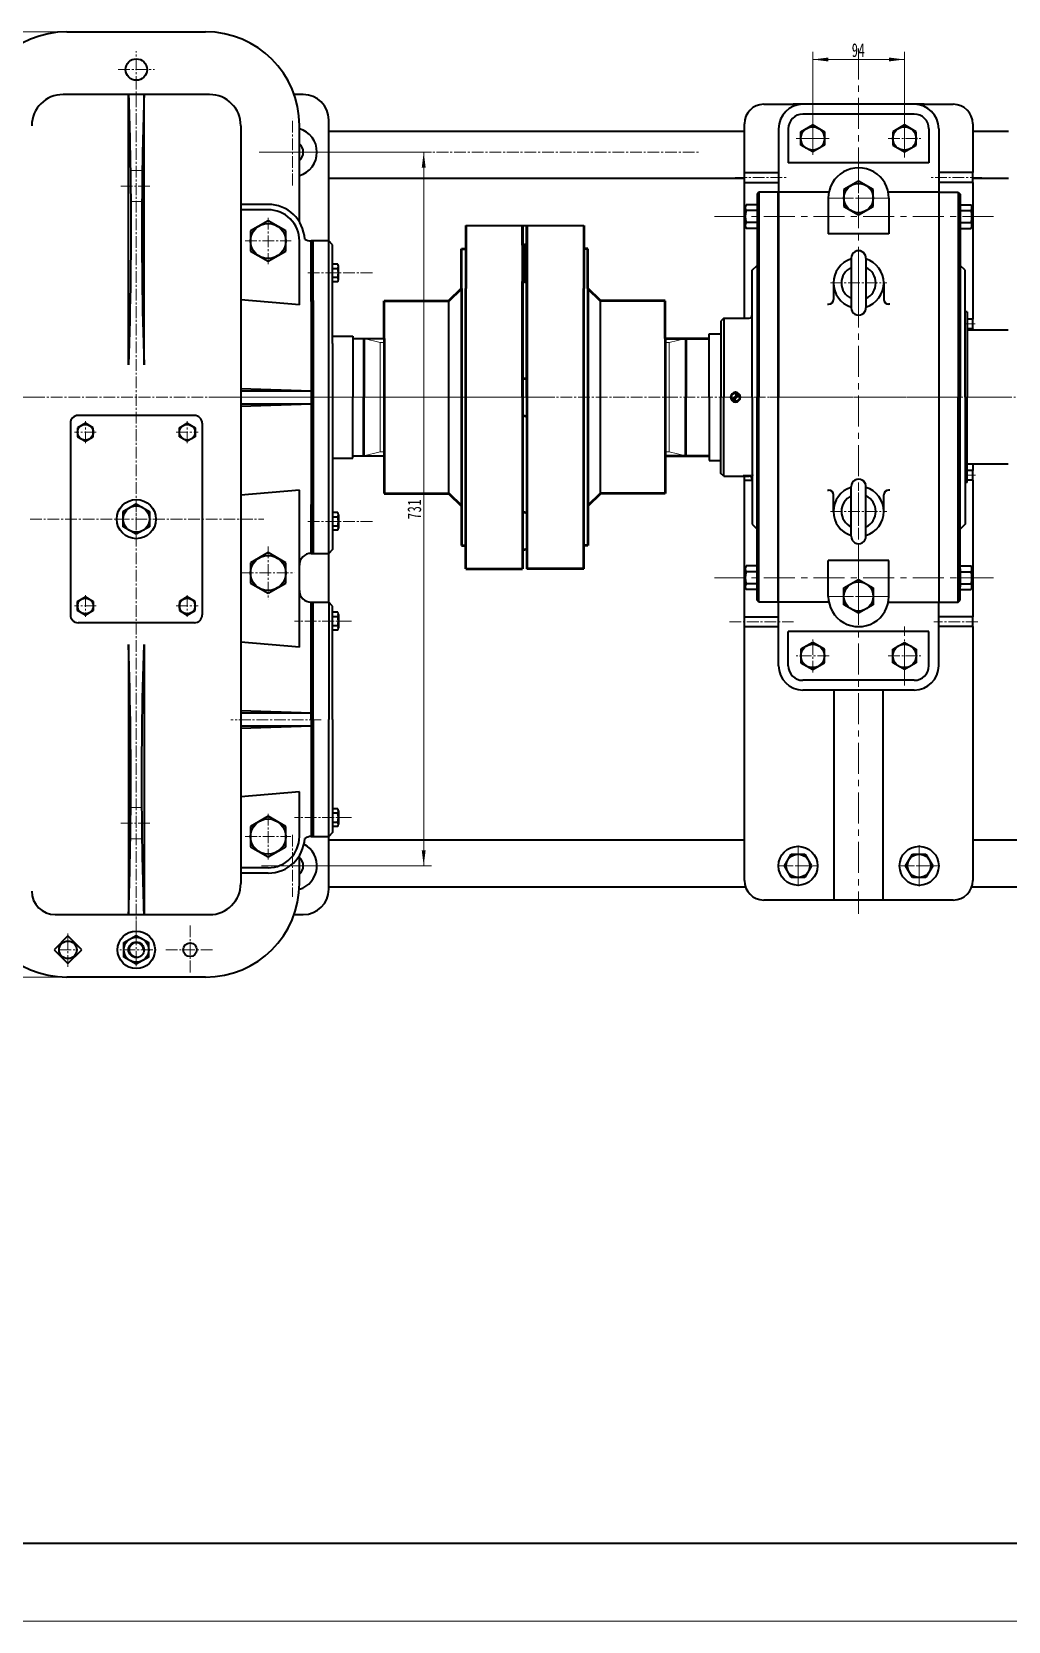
# Model space of a CAD drawing. Header units: millimetres. Extents: x -2378 to 2378, y -1682 to 1682.
# Drawn here: x -1392 to -393, y -1682 to -54 of the extents above; entities that cross this region are included whole.
import ezdxf

# ---------------------------------------------------------------- set-up
doc = ezdxf.new("R2010")
doc.units = ezdxf.units.MM
for name, pattern in [('CENTER', [50.8, 31.75, -6.35, 6.35, -6.35]), ('DASHED', [19.05, 12.7, -6.35]), ('点画线', [18, 12, -2, 2, -2])]:
    doc.linetypes.add(name, pattern=pattern)
doc.layers.get('0').update_dxf_attribs({"lineweight": 35})
for name, color, linetype, lineweight in [('中心线', 1, 'CENTER', 15), ('中心线层', 1, '点画线', 18), ('尺寸线层', 3, 'Continuous', 18), ('粗实线', 7, 'Continuous', 50), ('粗实线层', 7, 'Continuous', 35), ('细实线', 7, 'Continuous', 18), ('细实线层', 7, 'Continuous', 18), ('虚线', 6, 'DASHED', 18)]:
    doc.layers.add(name, color=color, linetype=linetype, lineweight=lineweight)
doc.styles.add('标准', font='', dxfattribs={"width": 0.667})
doc.styles.get('标准').set_extended_font_data('宋体')
doc.dimstyles.new('标准', dxfattribs={"dimscale": 4, "dimtxt": 3.5, "dimasz": 4, "dimexe": 2, "dimexo": 0, "dimtad": 1, "dimdsep": 46, "dimtxsty": '标准', "dimblk": '_CAXARROW', "dimcen": 0, "dimdle": 6, "dimazin": 2, "dimtfac": 0.707107, "dimtdec": 3, "dimtmove": 2, "dimatfit": 3, "dimfxl": 1, "dimfrac": 2, "dimtolj": 1, "dimarcsym": 1})

# ---------------------------------------------------------------- blocks, each defined once
blk = doc.blocks.new('*X2')
at = {"layer": '粗实线层'}
blk.add_line((-574.5, -400.5), (574.5, -400.5), dxfattribs=at)
at = {"layer": '细实线层'}
blk.add_line((-594.5, -420.5), (594.5, -420.5), dxfattribs=at)
blk = doc.blocks.new('*X8')
at = {"layer": '中心线层', "linetype": '点画线', "lineweight": 18}
for p, q in [((-6.2, 0), (6.2, 0)), ((0, -6.2), (0, 6.2))]:
    blk.add_line(p, q, dxfattribs=at)
at = {"layer": '粗实线层'}
for p, q in [((2.9, -4.1), (-4.1, 2.9)), ((4.1, -2.9), (-2.9, 4.1))]:
    blk.add_line(p, q, dxfattribs=at)
blk.add_circle((0, 0), 5, dxfattribs=at)
for start, end in [(145.8498, 304.1502), (325.8498, 124.1502)]:
    blk.add_arc((0, 0), 4.25, start, end, dxfattribs=at)
blk = doc.blocks.new('*X37')
at = {"layer": '尺寸线层', "linetype": 'Continuous'}
for points in [[(-991.1, -177.3), (-993.1, -193.3), (-989.1, -193.3)], [(-991.1, -908.3), (-993.1, -892.3), (-989.1, -892.3)]]:
    blk.add_hatch(color=0, dxfattribs=at).paths.add_polyline_path(points, flags=0)
at = {"layer": '尺寸线层', "color": 0, "linetype": 'Continuous'}
for p, q in [((-1159.4, -177.3), (-983.1, -177.3)), ((-991.1, -908.3), (-991.1, -177.3)), ((-1157.3, -908.3), (-983.1, -908.3))]:
    blk.add_line(p, q, dxfattribs=at)
at = {"layer": '尺寸线层', "color": 0, "insert": (-1000.6, -542.8), "char_height": 14, "width": 38.354, "attachment_point": 5, "rotation": 90, "line_spacing_factor": 1.15057, "style": '标准'}
blk.add_mtext('\\T1.1;731', dxfattribs=at)
blk = doc.blocks.new('_CAXARROW')
blk.add_hatch(color=0).paths.add_polyline_path([(0, 0), (-1, 0.125), (-1, -0.125)], flags=0)
blk = doc.blocks.new('*X38')
at = {"layer": '尺寸线层', "linetype": 'Continuous'}
for points in [[(-592.8, -82.4), (-576.8, -80.4), (-576.8, -84.4)], [(-498.8, -82.4), (-514.8, -80.4), (-514.8, -84.4)]]:
    blk.add_hatch(color=0, dxfattribs=at).paths.add_polyline_path(points, flags=0)
at = {"layer": '尺寸线层', "color": 0, "linetype": 'Continuous'}
for p, q in [((-592.8, -163.3), (-592.8, -74.4)), ((-498.8, -163.3), (-498.8, -74.4)), ((-592.8, -82.4), (-498.8, -82.4))]:
    blk.add_line(p, q, dxfattribs=at)
at = {"layer": '尺寸线层', "color": 0, "insert": (-545.8, -72.9), "char_height": 14, "width": 28, "attachment_point": 5, "line_spacing_factor": 1.15057, "style": '标准'}
blk.add_mtext('\\T1.1;94', dxfattribs=at)
blk = doc.blocks.new('*X41')
at = {"layer": '尺寸线层', "linetype": 'Continuous'}
for points in [[(-1867.5, -54), (-1869.5, -70), (-1865.5, -70)], [(-1867.5, -1022.3), (-1869.5, -1006.3), (-1865.5, -1006.3)]]:
    blk.add_hatch(color=0, dxfattribs=at).paths.add_polyline_path(points, flags=0)
at = {"layer": '尺寸线层', "color": 0, "linetype": 'Continuous'}
for p, q in [((-1356.4, -54), (-1875.5, -54)), ((-1867.5, -1022.3), (-1867.5, -54)), ((-1356.4, -1022.3), (-1875.5, -1022.3))]:
    blk.add_line(p, q, dxfattribs=at)
at = {"layer": '尺寸线层', "color": 0, "insert": (-1877, -538.2), "char_height": 14, "width": 84.094, "attachment_point": 5, "rotation": 90, "line_spacing_factor": 1.15057, "style": '标准'}
blk.add_mtext('\\T1.1;968.27', dxfattribs=at)

msp = doc.modelspace()

# ---------------------------------------------------------------- linework, layer by layer
for p, q in [((-1114.395, -118.302), (-1123.885, -118.302)), ((-1088.395, -268.302), (-1088.395, -144.302)), ((-1118.395, -248.75), (-1118.395, -150.302)), ((-1106.395, -318.302), (-1106.395, -268.302)), ((-1106.395, -322.302), (-1106.395, -268.302)), ((-1106.395, -328.302), (-1106.395, -268.302)), ((-1104.395, -328.302), (-1104.395, -268.302)), ((-1084.395, -272.302), (-1088.395, -268.302)), ((-1084.395, -373.302), (-1084.395, -272.302)), ((-1106.395, -328.302), (-1106.395, -588.302)), ((-1106.395, -330.302), (-1106.395, -328.302)), ((-1104.395, -330.302), (-1104.395, -328.302)), ((-1104.395, -329.302), (-1104.395, -588.302)), ((-1084.395, -373.302), (-1084.395, -584.302)), ((-1063.77, -368.302), (-1031.56, -368.302)), ((-1063.77, -488.302), (-1031.56, -488.302)), ((-1106.395, -588.302), (-1106.395, -538.302)), ((-1084.395, -584.302), (-1088.395, -588.302)), ((-1118.395, -626.302), (-1118.395, -600.302)), ((-1106.395, -588.302), (-1102.395, -588.302)), ((-1102.395, -588.302), (-1088.395, -588.302)), ((-1088.395, -638.302), (-1088.395, -588.302)), ((-1106.395, -638.302), (-1088.395, -638.302)), ((-1106.395, -758.302), (-1106.395, -638.302)), ((-1104.395, -758.302), (-1104.395, -638.302)), ((-1084.395, -642.302), (-1088.395, -638.302)), ((-1084.395, -758.302), (-1084.395, -642.302)), ((-1106.395, -758.302), (-1106.395, -878.302)), ((-1104.395, -758.302), (-1104.395, -878.302)), ((-1084.395, -758.302), (-1084.395, -874.302)), ((-1106.395, -878.302), (-1088.395, -878.302)), ((-1084.395, -874.302), (-1088.395, -878.302)), ((-1088.395, -932.302), (-1088.395, -878.302)), ((-1118.395, -926.302), (-1118.395, -897.853)), ((-1123.885, -958.302), (-1114.395, -958.302)), ((-1355.396, -980.102), (-1369.596, -994.302)), ((-1341.196, -994.302), (-1355.396, -980.102)), ((-1369.596, -994.302), (-1355.396, -1008.502)), ((-1355.396, -1008.502), (-1341.196, -994.302)), ((-1214.395, -1022.302), (-1356.395, -1022.302))]:
    msp.add_line(p, q)
for centre, radius in [((-1285.395, -92.702), 11), ((-1285.395, -994.302), 19.2), ((-1355.396, -994.302), 9), ((-1285.395, -994.302), 8)]:
    msp.add_circle(centre, radius)
for centre, radius, start, end in [((-1356.395, -150.029), 96, 90, 180), ((-1214.395, -150.029), 96, 0, 90), ((-1114.395, -144.302), 26, 360, 90), ((-1150.378, -268.296), 37.483, 2.967372, 90.025767), ((-1106.395, -256.302), 12, 236.915489, 270), ((-1106.395, -600.302), 12, 90, 180), ((-1106.395, -626.302), 12, 180, 270), ((-1106.395, -890.302), 12, 90, 123.084511), ((-1150.395, -878.302), 37.5, 270, 357.026001), ((-1356.395, -926.302), 96, 180, 270), ((-1214.395, -926.302), 96, 270, 360), ((-1368.395, -934.302), 24, 180, 270), ((-1114.395, -932.302), 26, 270, 0)]:
    msp.add_arc(centre, radius, start, end)
at = {"layer": '中心线'}
for p, q in [((-545.792, -71.044), (-545.792, -957.412)), ((-498.792, -138.397), (-498.792, -188.397)), ((-514.792, -224.302), (-576.792, -224.302)), ((-407.751, -243.295), (-694.518, -243.295)), ((-401.281, -428.302), (-690.303, -428.302)), ((-407.751, -613.308), (-694.518, -613.308)), ((-514.792, -632.302), (-576.792, -632.302)), ((-498.792, -723.495), (-498.792, -663.302))]:
    msp.add_line(p, q, dxfattribs=at)
at = {"layer": '中心线层'}
for p, q in [((-1285.395, -111.392), (-1285.395, -74.013)), ((-1304.084, -92.702), (-1266.706, -92.702)), ((-1285.395, -101.213), (-1285.395, -979.39)), ((-1125.395, -211.334), (-1125.395, -143.266)), ((-592.792, -146.443), (-592.792, -180.156)), ((-498.792, -146.443), (-498.792, -180.156)), ((-592.792, -178.619), (-592.792, -147.98)), ((-1159.429, -177.3), (-1082.617, -177.3)), ((-1049.853, -177.3), (-709.693, -177.3)), ((-575.935, -163.3), (-609.648, -163.3)), ((-608.111, -163.3), (-577.473, -163.3)), ((-515.648, -163.3), (-481.935, -163.3)), ((-672.053, -203.3), (-618.531, -203.3)), ((-545.792, -203.231), (-545.792, -245.372)), ((-419.531, -203.3), (-473.053, -203.3)), ((-1301.395, -212.004), (-1269.395, -212.004)), ((-566.862, -224.302), (-524.721, -224.302)), ((-1150.395, -244.625), (-1150.395, -291.978)), ((-1174.072, -268.302), (-1126.718, -268.302)), ((-545.792, -282.539), (-545.792, -340.064)), ((-1043.658, -301.025), (-1111.614, -301.025)), ((-574.554, -311.302), (-517.029, -311.302)), ((-426.544, -353.3), (-437.039, -353.3)), ((97.029, -428.302), (-1785.028, -428.302)), ((-985.413, -428.302), (-1209.547, -428.302)), ((-867.261, -428.302), (-1142.395, -428.302)), ((-462.357, -428.302), (-632.357, -428.302)), ((-1337.562, -475.403), (-1337.562, -452.928)), ((-1233.228, -475.403), (-1233.228, -452.928)), ((-1326.324, -464.166), (-1348.799, -464.166)), ((-1244.466, -464.166), (-1221.991, -464.166)), ((-664.01, -508.3), (-653.574, -508.3)), ((-545.792, -574.064), (-545.792, -516.539)), ((-426.066, -508.3), (-437.517, -508.3)), ((-1285.395, -534.202), (-1285.395, -572.129)), ((-1394.21, -553.166), (-1154.747, -553.166)), ((-1304.358, -553.166), (-1266.431, -553.166)), ((-574.554, -545.302), (-517.029, -545.302)), ((-1043.658, -555.578), (-1111.614, -555.578)), ((-1150.395, -581.296), (-1150.395, -635.307)), ((-1177.401, -608.302), (-1123.389, -608.302)), ((-545.792, -653.372), (-545.792, -611.231)), ((-445.292, -613.308), (-426.192, -613.308)), ((-1337.562, -630.928), (-1337.562, -653.403)), ((-1233.228, -630.928), (-1233.228, -653.403)), ((-566.862, -632.302), (-524.721, -632.302)), ((-1326.324, -642.166), (-1348.799, -642.166)), ((-1244.466, -642.166), (-1221.991, -642.166)), ((-1064.945, -657.699), (-1123.345, -657.699)), ((-678.095, -658.3), (-612.488, -658.3)), ((-423.862, -658.3), (-468.721, -658.3)), ((-592.792, -710.16), (-592.792, -676.447)), ((-498.792, -710.16), (-498.792, -676.447)), ((-575.935, -693.304), (-609.648, -693.304)), ((-515.648, -693.304), (-481.935, -693.304)), ((-1096.242, -758.702), (-1188.548, -758.702)), ((-1150.395, -854.918), (-1150.395, -901.685)), ((-1064.945, -858.904), (-1123.345, -858.904)), ((-1301.395, -864.599), (-1269.395, -864.599)), ((-1173.778, -878.302), (-1127.012, -878.302)), ((-1125.395, -876.445), (-1125.395, -940.158)), ((-607.792, -929.162), (-607.792, -887.437)), ((-607.792, -891.445), (-607.792, -925.158)), ((-483.792, -929.333), (-483.792, -887.266)), ((-483.792, -891.445), (-483.792, -925.158)), ((-1157.252, -908.302), (-1093.538, -908.302)), ((-628.655, -908.3), (-586.929, -908.3)), ((-624.648, -908.302), (-590.935, -908.302)), ((-504.826, -908.3), (-462.758, -908.3)), ((-500.648, -908.302), (-466.935, -908.302)), ((-1285.395, -976.14), (-1285.395, -958.302)), ((-1230.395, -969.403), (-1230.395, -1019.2)), ((-1355.396, -1011.757), (-1355.396, -976.846)), ((-1364.124, -994.302), (-1346.668, -994.302)), ((-1255.293, -994.302), (-1205.497, -994.302))]:
    msp.add_line(p, q, dxfattribs=at)
at = {"layer": '中心线层', "linetype": '点画线', "lineweight": 18}
for p, q in [((-1451.395, -428.302), (-1390.395, -428.302)), ((-1119.395, -428.302), (-1180.395, -428.302)), ((-1167.395, -428.302), (-1117.395, -428.302)), ((-486.362, -428.302), (-452.362, -428.302)), ((-1285.395, -977.521), (-1285.395, -1011.082)), ((-1268.615, -994.302), (-1302.175, -994.302))]:
    msp.add_line(p, q, dxfattribs=at)
at = {"layer": '粗实线'}
for p, q in [((-948.131, -252.587), (-948.131, -316.873)), ((-889.845, -272.425), (-889.845, -252.587)), ((-889.845, -252.587), (-889.845, -604.016)), ((-885.56, -271.102), (-885.56, -252.587)), ((-885.56, -252.587), (-885.56, -604.016)), ((-827.274, -252.587), (-827.274, -316.873)), ((-952.417, -276.378), (-948.131, -276.378)), ((-952.417, -316.873), (-952.417, -276.378)), ((-822.988, -276.378), (-827.274, -276.378)), ((-822.988, -316.873), (-822.988, -276.378)), ((-965.274, -329.73), (-952.417, -316.873)), ((-952.417, -316.873), (-952.417, -580.225)), ((-948.131, -604.016), (-948.131, -316.873)), ((-889.845, -316.873), (-889.845, -309.892)), ((-889.845, -428.302), (-889.845, -316.873)), ((-885.56, -316.873), (-885.56, -311.215)), ((-885.56, -428.302), (-885.56, -316.873)), ((-827.274, -604.016), (-827.274, -316.873)), ((-822.988, -316.873), (-822.988, -580.225)), ((-810.131, -329.73), (-822.988, -316.873)), ((-1031.56, -329.73), (-965.274, -329.73)), ((-1031.56, -368.302), (-1031.56, -329.73)), ((-743.845, -329.73), (-810.131, -329.73)), ((-743.845, -368.302), (-743.845, -329.73)), ((-1052.56, -368.302), (-1052.56, -428.302)), ((-1031.56, -368.302), (-1031.56, -526.873)), ((-743.845, -368.302), (-743.845, -526.873)), ((-743.845, -368.302), (-698.93, -368.302)), ((-722.845, -368.302), (-722.845, -428.302)), ((-1052.56, -488.302), (-1052.56, -428.302)), ((-889.845, -428.302), (-889.845, -539.73)), ((-885.56, -428.302), (-885.56, -539.73)), ((-722.845, -488.302), (-722.845, -428.302)), ((-743.845, -488.302), (-698.93, -488.302)), ((-1031.56, -526.873), (-965.274, -526.873)), ((-965.274, -526.873), (-952.417, -539.73)), ((-810.131, -526.873), (-822.988, -539.73)), ((-743.845, -526.873), (-810.131, -526.873)), ((-889.845, -539.73), (-889.845, -545.388)), ((-885.56, -539.73), (-885.56, -546.711)), ((-952.417, -580.225), (-948.131, -580.225)), ((-822.988, -580.225), (-827.274, -580.225)), ((-948.131, -604.016), (-889.845, -604.016)), ((-827.274, -604.016), (-885.56, -604.016))]:
    msp.add_line(p, q, dxfattribs=at)
for centre, start, end in [((-895.255, -247.286), 282.145279, 292.151559), ((-895.255, -335.031), 67.848441, 77.854721), ((-895.255, -384.429), 282.145279, 292.151559), ((-895.255, -472.174), 67.848441, 77.854721), ((-880.149, -521.572), 247.848441, 257.854721), ((-880.149, -609.317), 102.145279, 112.151559)]:
    msp.add_arc(centre, 25.714, start, end, dxfattribs=at)
at = {"layer": '粗实线层'}
for p, q in [((-1356.395, -54.029), (-1214.395, -54.029)), ((-1210.395, -118.302), (-1360.395, -118.302)), ((-1293.395, -395.072), (-1293.395, -118.302)), ((-1277.395, -395.072), (-1277.395, -118.302)), ((-488.792, -128.302), (-602.792, -128.302)), ((-488.792, -138.302), (-602.792, -138.302)), ((-1178.395, -150.302), (-1178.395, -926.302)), ((-1088.395, -155.8), (-662.792, -155.8)), ((-627.792, -153.302), (-627.792, -428.302)), ((-617.792, -153.302), (-617.792, -188.302)), ((-604.792, -156.371), (-592.792, -149.443)), ((-604.792, -170.228), (-604.792, -156.371)), ((-592.792, -149.443), (-580.792, -156.371)), ((-580.792, -156.371), (-580.792, -170.228)), ((-498.792, -149.443), (-510.792, -156.371)), ((-510.792, -156.371), (-510.792, -170.228)), ((-486.792, -156.371), (-498.792, -149.443)), ((-486.792, -170.228), (-486.792, -156.371)), ((-473.792, -153.302), (-473.792, -188.302)), ((-463.792, -153.302), (-463.792, -428.302)), ((-428.792, -155.8), (-392.418, -155.8)), ((-592.792, -177.156), (-604.792, -170.228)), ((-580.792, -170.228), (-592.792, -177.156)), ((-510.792, -170.228), (-498.792, -177.156)), ((-498.792, -177.156), (-486.792, -170.228)), ((-473.792, -188.302), (-617.792, -188.302)), ((-1088.395, -203.8), (-662.792, -203.8)), ((-545.792, -206.981), (-560.792, -215.641)), ((-530.792, -215.641), (-545.792, -206.981)), ((-428.792, -203.8), (-392.418, -203.8)), ((-647.792, -218.302), (-649.792, -220.302)), ((-649.792, -220.302), (-649.792, -428.302)), ((-647.792, -218.302), (-647.792, -428.302)), ((-627.792, -218.302), (-647.792, -218.302)), ((-628.227, -638.302), (-628.227, -218.302)), ((-576.206, -218.302), (-627.792, -218.302)), ((-576.792, -224.302), (-576.792, -261.056)), ((-560.792, -215.641), (-560.792, -232.962)), ((-530.792, -232.962), (-530.792, -215.641)), ((-463.792, -218.302), (-515.378, -218.302)), ((-514.792, -224.302), (-514.792, -261.056)), ((-463.792, -218.302), (-443.792, -218.302)), ((-463.792, -218.302), (-463.792, -638.302)), ((-463.357, -638.302), (-463.357, -218.302)), ((-443.792, -218.302), (-443.792, -428.302)), ((-443.792, -218.302), (-441.792, -220.302)), ((-441.792, -220.302), (-441.792, -428.302)), ((-1150.395, -230.813), (-1178.395, -230.813)), ((-1150.392, -236.313), (-1178.395, -236.313)), ((-661.892, -252.388), (-661.892, -234.202)), ((-649.792, -231.171), (-661.08, -231.171)), ((-649.792, -237.233), (-661.08, -237.233)), ((-560.792, -232.962), (-545.792, -241.622)), ((-545.792, -241.622), (-530.792, -232.962)), ((-441.792, -231.171), (-430.504, -231.171)), ((-441.792, -237.233), (-430.504, -237.233)), ((-429.692, -252.388), (-429.692, -234.202)), ((-1150.395, -247.517), (-1168.395, -257.909)), ((-1168.395, -257.909), (-1168.395, -278.694)), ((-1132.395, -257.909), (-1150.395, -247.517)), ((-1132.395, -278.694), (-1132.395, -257.909)), ((-948.131, -252.587), (-827.274, -252.587)), ((-649.792, -249.357), (-661.08, -249.357)), ((-649.792, -255.419), (-661.08, -255.419)), ((-441.792, -249.357), (-430.504, -249.357)), ((-441.792, -255.419), (-430.504, -255.419)), ((-1118.395, -333.804), (-1118.395, -268.302)), ((-1088.395, -268.302), (-1106.395, -268.302)), ((-1088.395, -588.302), (-1088.395, -268.302)), ((-887.673, -310.46), (-887.673, -271.857)), ((-514.792, -261.056), (-576.792, -261.056)), ((-1168.395, -278.694), (-1150.395, -289.086)), ((-1150.395, -289.086), (-1132.395, -278.694)), ((-1079.064, -291.944), (-1084.395, -291.944)), ((-1084.395, -310.107), (-1084.395, -291.944)), ((-553.338, -285.799), (-553.338, -336.804)), ((-538.245, -285.799), (-538.245, -336.804)), ((-1084.395, -296.485), (-1079.064, -296.485)), ((-1079.064, -305.566), (-1084.395, -305.566)), ((-1078.395, -307.837), (-1078.395, -294.214)), ((-1078.395, -301.025), (-1078.395, -295.525)), ((-654.792, -298.302), (-649.792, -293.302)), ((-654.792, -428.302), (-654.792, -298.302)), ((-436.792, -298.302), (-441.792, -293.302)), ((-436.792, -428.302), (-436.792, -298.302)), ((-1079.064, -310.107), (-1084.395, -310.107)), ((-571.554, -311.302), (-571.554, -328.161)), ((-520.029, -311.302), (-520.029, -328.161)), ((-1118.395, -333.804), (-1178.395, -328.68)), ((-965.274, -526.873), (-965.274, -329.73)), ((-810.131, -526.873), (-810.131, -329.73)), ((-577.8, -333.161), (-576.554, -333.161)), ((-513.784, -333.161), (-515.029, -333.161)), ((-434.792, -340.795), (-436.792, -340.795)), ((-434.792, -340.795), (-434.792, -428.302)), ((-683.792, -347.302), (-686.792, -350.302)), ((-686.792, -350.302), (-686.792, -428.302)), ((-683.792, -347.302), (-657.792, -347.302)), ((-683.792, -347.302), (-683.792, -428.302)), ((-1084.395, -365.802), (-1063.77, -365.802)), ((-1063.77, -365.802), (-1063.77, -428.302)), ((-698.93, -363.302), (-686.792, -363.302)), ((-698.93, -428.302), (-698.93, -363.302)), ((-392.792, -359.802), (-434.792, -359.802)), ((-1106.395, -422.035), (-1178.395, -419.687)), ((-1106.395, -422.035), (-1178.395, -422.035)), ((-1106.395, -435.369), (-1178.395, -435.369)), ((-1106.395, -435.369), (-1178.395, -437.717)), ((-1063.77, -490.802), (-1063.77, -428.302)), ((-698.93, -428.302), (-698.93, -493.302)), ((-686.792, -506.302), (-686.792, -428.302)), ((-683.792, -509.302), (-683.792, -428.302)), ((-654.792, -428.302), (-654.792, -558.302)), ((-649.792, -636.302), (-649.792, -428.302)), ((-647.792, -638.302), (-647.792, -428.302)), ((-627.792, -703.302), (-627.792, -428.302)), ((-443.792, -638.302), (-443.792, -428.302)), ((-441.792, -636.302), (-441.792, -428.302)), ((-436.792, -428.302), (-436.792, -558.302)), ((-434.792, -515.808), (-434.792, -428.302)), ((-1352.895, -455.029), (-1352.895, -651.302)), ((-1337.562, -454.928), (-1345.562, -459.547)), ((-1225.895, -447.029), (-1344.895, -447.029)), ((-1329.562, -459.547), (-1337.562, -454.928)), ((-1241.228, -459.547), (-1233.228, -454.928)), ((-1233.228, -454.928), (-1225.228, -459.547)), ((-1217.895, -455.029), (-1217.895, -651.302)), ((-1345.562, -459.547), (-1345.562, -468.784)), ((-1345.562, -468.784), (-1337.562, -473.403)), ((-1337.562, -473.403), (-1329.562, -468.784)), ((-1329.562, -468.784), (-1329.562, -459.547)), ((-1241.228, -468.784), (-1241.228, -459.547)), ((-1233.228, -473.403), (-1241.228, -468.784)), ((-1225.228, -468.784), (-1233.228, -473.403)), ((-1225.228, -459.547), (-1225.228, -468.784)), ((-1084.395, -490.802), (-1063.77, -490.802)), ((-698.93, -493.302), (-686.792, -493.302)), ((-392.792, -496.802), (-434.792, -496.802)), ((-683.792, -509.302), (-686.792, -506.302)), ((-683.792, -509.302), (-657.792, -509.302)), ((-553.338, -570.804), (-553.338, -519.799)), ((-538.245, -570.804), (-538.245, -519.799)), ((-434.792, -515.808), (-436.792, -515.808)), ((-1118.395, -523.601), (-1178.395, -528.725)), ((-1118.395, -684.246), (-1118.395, -523.601)), ((-577.8, -523.443), (-576.554, -523.443)), ((-571.554, -545.302), (-571.554, -528.443)), ((-520.029, -545.302), (-520.029, -528.443)), ((-513.784, -523.443), (-515.029, -523.443)), ((-1298.895, -545.371), (-1285.395, -537.577)), ((-1298.895, -560.96), (-1298.895, -545.371)), ((-1285.395, -537.577), (-1271.895, -545.371)), ((-1271.895, -545.371), (-1271.895, -560.96)), ((-1079.064, -546.496), (-1084.395, -546.496)), ((-1084.395, -546.496), (-1084.395, -564.659)), ((-1079.064, -551.037), (-1084.395, -551.037)), ((-1078.395, -548.766), (-1078.395, -562.389)), ((-1285.395, -568.754), (-1298.895, -560.96)), ((-1271.895, -560.96), (-1285.395, -568.754)), ((-1084.395, -560.118), (-1079.064, -560.118)), ((-1079.064, -564.659), (-1084.395, -564.659)), ((-1078.395, -555.578), (-1078.395, -561.078)), ((-654.792, -558.302), (-649.792, -563.302)), ((-436.792, -558.302), (-441.792, -563.302)), ((-1150.395, -587.517), (-1168.395, -597.909)), ((-1168.395, -597.909), (-1168.395, -618.694)), ((-1132.395, -597.909), (-1150.395, -587.517)), ((-1132.395, -618.694), (-1132.395, -597.909)), ((-649.792, -601.184), (-661.08, -601.184)), ((-576.792, -632.302), (-576.792, -595.547)), ((-514.792, -595.547), (-576.792, -595.547)), ((-514.792, -632.302), (-514.792, -595.547)), ((-441.792, -601.184), (-430.504, -601.184)), ((-661.892, -604.215), (-661.892, -622.401)), ((-649.792, -607.246), (-661.08, -607.246)), ((-560.792, -623.641), (-545.792, -614.981)), ((-545.792, -614.981), (-530.792, -623.641)), ((-441.792, -604.215), (-441.792, -622.401)), ((-441.792, -607.246), (-430.504, -607.246)), ((-429.692, -604.215), (-429.692, -622.401)), ((-1345.562, -637.547), (-1337.562, -632.928)), ((-1337.562, -632.928), (-1329.562, -637.547)), ((-1233.228, -632.928), (-1241.228, -637.547)), ((-1225.228, -637.547), (-1233.228, -632.928)), ((-1168.395, -618.694), (-1150.395, -629.086)), ((-1150.395, -629.086), (-1132.395, -618.694)), ((-649.792, -619.37), (-661.08, -619.37)), ((-649.792, -625.432), (-661.08, -625.432)), ((-560.792, -640.962), (-560.792, -623.641)), ((-530.792, -623.641), (-530.792, -640.962)), ((-441.792, -619.37), (-430.504, -619.37)), ((-441.792, -625.432), (-430.504, -625.432)), ((-1345.562, -646.784), (-1345.562, -637.547)), ((-1337.562, -651.403), (-1345.562, -646.784)), ((-1329.562, -646.784), (-1337.562, -651.403)), ((-1329.562, -637.547), (-1329.562, -646.784)), ((-1241.228, -637.547), (-1241.228, -646.784)), ((-1241.228, -646.784), (-1233.228, -651.403)), ((-1233.228, -651.403), (-1225.228, -646.784)), ((-1225.228, -646.784), (-1225.228, -637.547)), ((-1088.395, -638.302), (-1088.395, -758.302)), ((-1079.064, -648.617), (-1084.395, -648.617)), ((-1078.395, -650.888), (-1078.395, -664.51)), ((-647.792, -638.302), (-649.792, -636.302)), ((-627.792, -638.302), (-647.792, -638.302)), ((-576.206, -638.302), (-627.792, -638.302)), ((-545.792, -649.622), (-560.792, -640.962)), ((-530.792, -640.962), (-545.792, -649.622)), ((-515.378, -638.302), (-463.792, -638.302)), ((-463.792, -638.302), (-461.792, -638.302)), ((-463.792, -703.302), (-463.792, -638.302)), ((-461.792, -638.302), (-443.792, -638.302)), ((-443.792, -638.302), (-441.792, -636.302)), ((-1225.895, -659.302), (-1344.895, -659.302)), ((-1079.064, -653.158), (-1084.395, -653.158)), ((-1084.395, -662.24), (-1079.064, -662.24)), ((-1079.064, -666.781), (-1084.395, -666.781)), ((-1078.395, -657.699), (-1078.395, -663.199)), ((-1293.395, -681.531), (-1293.395, -958.302)), ((-1277.395, -681.531), (-1277.395, -958.302)), ((-1118.395, -684.246), (-1178.395, -679.074)), ((-473.792, -668.302), (-617.792, -668.302)), ((-617.792, -703.302), (-617.792, -668.302)), ((-592.792, -679.447), (-604.792, -686.375)), ((-580.792, -686.375), (-592.792, -679.447)), ((-510.792, -686.375), (-498.792, -679.447)), ((-498.792, -679.447), (-486.792, -686.375)), ((-473.792, -703.302), (-473.792, -668.302)), ((-604.792, -686.375), (-604.792, -700.232)), ((-580.792, -700.232), (-580.792, -686.375)), ((-510.792, -700.232), (-510.792, -686.375)), ((-486.792, -686.375), (-486.792, -700.232)), ((-604.792, -700.232), (-592.792, -707.16)), ((-592.792, -707.16), (-580.792, -700.232)), ((-498.792, -707.16), (-510.792, -700.232)), ((-486.792, -700.232), (-498.792, -707.16)), ((-488.792, -718.302), (-602.792, -718.302)), ((-488.792, -728.302), (-602.792, -728.302)), ((-1106.395, -752.035), (-1178.395, -749.687)), ((-1106.395, -752.035), (-1178.395, -752.035)), ((-1088.395, -878.302), (-1088.395, -758.302)), ((-1106.395, -765.369), (-1178.395, -765.369)), ((-1106.395, -765.369), (-1178.395, -767.717)), ((-1118.395, -832.357), (-1178.395, -837.529)), ((-1118.395, -878.302), (-1118.395, -832.357)), ((-1104.395, -840.802), (-1104.395, -837.802)), ((-1150.395, -857.517), (-1168.395, -867.909)), ((-1132.395, -867.909), (-1150.395, -857.517)), ((-1079.064, -849.822), (-1084.395, -849.822)), ((-1084.395, -849.822), (-1084.395, -867.986)), ((-1079.064, -854.363), (-1084.395, -854.363)), ((-1078.395, -852.093), (-1078.395, -865.715)), ((-1078.395, -858.904), (-1078.395, -864.404)), ((-1168.395, -867.909), (-1168.395, -888.694)), ((-1132.395, -888.694), (-1132.395, -867.909)), ((-1084.395, -863.445), (-1079.064, -863.445)), ((-1079.064, -867.986), (-1084.395, -867.986)), ((-1168.395, -888.694), (-1150.395, -899.086)), ((-1150.395, -899.086), (-1132.395, -888.694)), ((-1088.395, -881.802), (-662.792, -881.802)), ((-428.792, -881.802), (544.943, -881.802)), ((-1150.395, -910.302), (-1178.395, -910.302)), ((-621.648, -908.302), (-614.72, -896.302)), ((-614.72, -920.302), (-621.648, -908.302)), ((-614.72, -896.302), (-600.864, -896.302)), ((-600.864, -896.302), (-593.935, -908.302)), ((-593.935, -908.302), (-600.864, -920.302)), ((-497.648, -908.302), (-490.72, -896.302)), ((-490.72, -920.302), (-497.648, -908.302)), ((-490.72, -896.302), (-476.864, -896.302)), ((-476.864, -896.302), (-469.935, -908.302)), ((-469.935, -908.302), (-476.864, -920.302)), ((-1150.395, -915.802), (-1178.395, -915.802)), ((-600.864, -920.302), (-614.72, -920.302)), ((-476.864, -920.302), (-490.72, -920.302)), ((-1088.395, -929.802), (-661.705, -929.802)), ((-429.878, -929.802), (546.029, -929.802)), ((-1368.395, -958.302), (-1210.395, -958.302)), ((-1298.195, -986.911), (-1285.395, -979.521)), ((-1298.195, -1001.692), (-1298.195, -986.911)), ((-1285.395, -979.521), (-1272.595, -986.911)), ((-1272.595, -1001.692), (-1272.595, -986.911)), ((-1285.395, -1009.082), (-1298.195, -1001.692)), ((-1272.595, -1001.692), (-1285.395, -1009.082))]:
    msp.add_line(p, q, dxfattribs=at)
at = {"layer": '粗实线层', "color": 7, "linetype": 'Continuous'}
for p, q in [((-642.792, -128.3), (-612.792, -128.3)), ((-478.792, -128.3), (-612.792, -128.3)), ((-478.792, -128.3), (-448.792, -128.3)), ((-662.792, -198.3), (-662.792, -148.3)), ((-428.792, -148.3), (-428.792, -198.3)), ((-662.792, -208.3), (-662.792, -198.3)), ((-662.792, -198.3), (-627.792, -198.3)), ((-662.792, -208.3), (-627.792, -208.3)), ((-662.792, -347.302), (-662.792, -208.3)), ((-428.792, -198.3), (-463.792, -198.3)), ((-428.792, -208.3), (-463.792, -208.3)), ((-428.792, -208.3), (-428.792, -198.3)), ((-428.792, -208.3), (-428.792, -348.3)), ((-428.792, -348.3), (-434.792, -348.3)), ((-428.792, -358.3), (-428.792, -348.3)), ((-428.792, -358.3), (-434.792, -358.3)), ((-428.792, -358.3), (-428.792, -359.802)), ((-428.792, -503.3), (-434.792, -503.3)), ((-428.792, -496.802), (-428.792, -503.3)), ((-428.792, -513.3), (-428.792, -503.3)), ((-662.792, -513.3), (-662.792, -509.302)), ((-662.792, -653.3), (-662.792, -513.3)), ((-662.792, -513.3), (-654.792, -513.3)), ((-428.792, -513.3), (-434.792, -513.3)), ((-428.792, -513.3), (-428.792, -653.3)), ((-662.792, -663.3), (-662.792, -653.3)), ((-662.792, -653.3), (-627.792, -653.3)), ((-662.792, -663.3), (-627.792, -663.3)), ((-662.792, -923.3), (-662.792, -663.3)), ((-428.792, -653.3), (-463.792, -653.3)), ((-428.792, -663.3), (-463.792, -663.3)), ((-428.792, -663.3), (-428.792, -653.3)), ((-428.792, -663.3), (-428.792, -923.3)), ((-570.792, -943.3), (-570.792, -728.3)), ((-520.792, -943.3), (-520.792, -728.3)), ((-555.792, -943.3), (-642.792, -943.3)), ((-535.792, -943.3), (-555.792, -943.3)), ((-448.792, -943.3), (-535.792, -943.3))]:
    msp.add_line(p, q, dxfattribs=at)
at = {"layer": '粗实线层'}
for centre, radius in [((-592.792, -163.3), 12), ((-498.792, -163.3), 12), ((-545.792, -224.302), 15), ((-1150.395, -268.302), 18), ((-1337.562, -464.166), 8), ((-1233.228, -464.166), 8), ((-1285.395, -553.166), 20.065), ((-1285.395, -553.166), 13.5), ((-1150.395, -608.302), 18), ((-545.792, -632.302), 15), ((-1337.562, -642.166), 8), ((-1233.228, -642.166), 8), ((-592.792, -693.304), 12), ((-498.792, -693.304), 12), ((-1150.395, -878.302), 18), ((-607.792, -908.302), 12), ((-483.792, -908.302), 12), ((-1285.395, -994.302), 12.8), ((-1230.395, -994.302), 7)]:
    msp.add_circle(centre, radius, dxfattribs=at)
at = {"layer": '粗实线层', "color": 7, "linetype": 'Continuous'}
for centre in [(-607.792, -908.3), (-483.792, -908.3)]:
    msp.add_circle(centre, 20, dxfattribs=at)
at = {"layer": '粗实线层'}
for centre, radius, start, end in [((-1360.395, -150.302), 32, 90, 180), ((-1210.395, -150.302), 32, 0, 90), ((-602.792, -153.302), 25, 90, 180), ((-488.792, -153.302), 25, 0, 90), ((-602.792, -153.302), 15, 90, 180), ((-488.792, -153.302), 15, 0, 90), ((-1125.395, -177.3), 25, 286.260205, 73.739795), ((-1125.395, -177.3), 11, 309.521196, 50.478804), ((-545.792, -224.302), 31, 360, 180.000028), ((-1150.378, -268.296), 31.983, 359.992024, 90.025767), ((-655.83, -234.202), 6.062, 150, 210), ((-638.861, -243.295), 23.03, 164.73852, 195.26148), ((-435.754, -234.202), 6.062, 330, 30), ((-452.722, -243.295), 23.03, 344.73852, 15.26148), ((-655.83, -252.388), 6.062, 150, 210), ((-435.754, -252.388), 6.062, 330, 30), ((-1082.583, -294.214), 4.188, 327.168864, 32.831136), ((-545.792, -311.302), 25.762, 107.03341, 252.96659), ((-545.792, -285.799), 7.547, 0, 180.000294), ((-545.792, -311.302), 25.762, 287.03341, 72.96659), ((-1093.395, -301.025), 15.033, 342.419017, 17.580983), ((-1082.583, -307.837), 4.188, 327.168864, 32.831136), ((-545.792, -311.302), 17.544, 115.477779, 244.522221), ((-545.792, -311.302), 17.544, 295.477779, 64.522221), ((-576.554, -328.161), 5, 270, 0), ((-545.792, -336.804), 7.547, 179.999706, 0), ((-515.029, -328.161), 5, 180, 270), ((-657.792, -344.302), 3, 270, 0), ((-1344.895, -455.029), 8, 90, 180), ((-1225.895, -455.029), 8, 0, 90), ((-657.792, -512.302), 3, 0, 90), ((-545.792, -545.302), 25.762, 107.03341, 252.96659), ((-545.792, -519.799), 7.547, 0, 180.000294), ((-545.792, -545.302), 25.762, 287.03341, 72.96659), ((-576.554, -528.443), 5, 0, 90), ((-545.792, -545.302), 17.544, 115.477779, 244.522221), ((-545.792, -545.302), 17.544, 295.477779, 64.522221), ((-515.029, -528.443), 5, 90, 180), ((-1082.583, -548.766), 4.188, 327.168864, 32.831136), ((-1093.395, -555.578), 15.033, 342.419017, 17.580983), ((-1082.583, -562.389), 4.188, 327.168864, 32.831136), ((-545.792, -570.804), 7.547, 179.999706, 0), ((-655.83, -604.215), 6.062, 150, 210), ((-435.754, -604.215), 6.062, 330, 30), ((-638.861, -613.308), 23.03, 164.73852, 195.26148), ((-452.722, -613.308), 23.03, 344.73852, 15.26148), ((-655.83, -622.401), 6.062, 150, 210), ((-545.792, -632.302), 31, 179.999972, 360), ((-435.754, -622.401), 6.062, 330, 30), ((-1082.583, -650.888), 4.188, 327.168864, 32.831136), ((-1344.895, -651.302), 8, 180, 270), ((-1225.895, -651.302), 8, 270, 360), ((-1093.395, -657.699), 15.033, 342.419017, 17.580983), ((-1082.583, -664.51), 4.188, 327.168864, 32.831136), ((-602.792, -703.302), 25, 180, 270), ((-602.792, -703.302), 15, 180, 270), ((-488.792, -703.302), 15, 270, 0), ((-488.792, -703.302), 25, 270, 0), ((-1082.583, -852.093), 4.188, 327.168864, 32.831136), ((-1093.395, -858.904), 15.033, 342.419017, 17.580983), ((-1150.395, -878.302), 32, 270, 360), ((-1082.583, -865.715), 4.188, 327.168864, 32.831136), ((-1125.395, -908.302), 25, 285.804418, 62.195615), ((-1125.395, -908.302), 11, 309.521196, 50.478804), ((-1210.395, -926.302), 32, 270, 360)]:
    msp.add_arc(centre, radius, start, end, dxfattribs=at)
at = {"layer": '粗实线层', "color": 7, "linetype": 'Continuous'}
for centre, start, end in [((-642.792, -148.3), 90, 180), ((-448.792, -148.3), 0, 90), ((-642.792, -923.3), 180, 270), ((-448.792, -923.3), 270, 0)]:
    msp.add_arc(centre, 20, start, end, dxfattribs=at)
at = {"layer": '粗实线层'}
for points, knots in [([(-1293.395, -118.302), (-1292.296, -150.262), (-1290.223, -242.515), (-1291.324, -334.818), (-1293.395, -395.072)], [0, 0, 0, 0, 2721.89292769, 7853.31573379, 7853.31573379, 7853.31573379, 7853.31573379]), ([(-1277.395, -118.302), (-1278.525, -151.94), (-1280.495, -244.196), (-1279.363, -336.494), (-1277.395, -395.072)], [0, 0, 0, 0, 2836.91241376, 7777.13998332, 7777.13998332, 7777.13998332, 7777.13998332]), ([(-1293.395, -958.302), (-1292.296, -926.341), (-1290.223, -834.088), (-1291.324, -741.785), (-1293.395, -681.531)], [0, 0, 0, 0, 2509.57921948, 7240.73962244, 7240.73962244, 7240.73962244, 7240.73962244]), ([(-1277.395, -958.302), (-1278.525, -924.663), (-1280.495, -832.407), (-1279.363, -740.109), (-1277.395, -681.531)], [0, 0, 0, 0, 2621.15731112, 7185.66679322, 7185.66679322, 7185.66679322, 7185.66679322])]:
    msp.add_open_spline(points, degree=3, knots=knots, dxfattribs=at)
at = {"layer": '细实线'}
for p, q in [((-1052.56, -368.302), (-1035.631, -372.302)), ((-1035.631, -428.302), (-1035.631, -372.302)), ((-1031.56, -372.302), (-1035.631, -372.302)), ((-739.773, -372.302), (-743.845, -372.302)), ((-722.845, -368.302), (-739.773, -372.302)), ((-739.773, -372.302), (-739.773, -428.302)), ((-1035.631, -428.302), (-1035.631, -484.302)), ((-739.773, -484.302), (-739.773, -428.302)), ((-1052.56, -488.302), (-1035.631, -484.302)), ((-1031.56, -484.302), (-1035.631, -484.302)), ((-739.773, -484.302), (-743.845, -484.302)), ((-722.845, -488.302), (-739.773, -484.302))]:
    msp.add_line(p, q, dxfattribs=at)
at = {"layer": '细实线层'}
msp.add_arc((-1285.395, -994.302), 6.8, 360, 275.002607, dxfattribs=at)
at = {"layer": '虚线'}
for p, q in [((-1291.474, -196.004), (-1279.273, -196.004)), ((-1291.118, -228.004), (-1279.62, -228.004)), ((-1291.118, -848.599), (-1279.62, -848.599)), ((-1291.474, -880.599), (-1279.273, -880.599))]:
    msp.add_line(p, q, dxfattribs=at)

# ---------------------------------------------------------------- block references
at = {"layer": '粗实线层', "xscale": 4, "yscale": 4, "zscale": 4}
msp.add_blockref('*X2', (0, 0), dxfattribs=at)

# ---------------------------------------------------------------- dimensions: what is measured, and where the dimension line sits
at = {"layer": '尺寸线层'}
for base, p1, p2, angle, picture, middle in [((-1867.509, -54.029), (-1356.395, -1022.302), (-1356.395, -54.029), 90, '*X41', (-1867.509, -538.166)), ((-498.792, -82.412), (-592.792, -163.3), (-498.792, -163.3), 0, '*X38', (-545.792, -82.412)), ((-991.059, -177.3), (-1157.252, -908.302), (-1159.429, -177.3), 90, '*X37', (-991.059, -542.801))]:
    dim = msp.add_linear_dim(base=base, p1=p1, p2=p2, angle=angle, dimstyle='标准', override={"dimsah": 1, "dimtfill": 1, "dimtzin": 8}, dxfattribs=at)
    dim.commit()
    dim.dimension.update_dxf_attribs({"geometry": picture, "text_midpoint": middle})

# ---------------------------------------------------------------- next in the draw order: wipeouts: each hides what was drawn before it
msp.add_wipeout([(-666.871, -429.189), (-666.866, -429.16), (-666.861, -429.13), (-666.856, -429.101), (-666.851, -429.072), (-666.847, -429.042), (-666.843, -429.013), (-666.838, -428.983), (-666.835, -428.954), (-666.831, -428.924), (-666.827, -428.895), (-666.824, -428.865), (-666.82, -428.836), (-666.817, -428.806), (-666.814, -428.777), (-666.812, -428.747), (-666.809, -428.717), (-666.807, -428.688), (-666.804, -428.658), (-666.802, -428.628), (-666.801, -428.599), (-666.799, -428.569), (-666.797, -428.539), (-666.796, -428.51), (-666.795, -428.48), (-666.794, -428.45), (-666.793, -428.42), (-666.793, -428.391), (-666.792, -428.361), (-666.792, -428.331), (-666.792, -428.302), (-671.792, -433.302), (-671.56, -433.296), (-671.328, -433.28), (-671.098, -433.253), (-670.869, -433.216), (-670.642, -433.168), (-670.417, -433.109), (-670.196, -433.04), (-669.978, -432.961), (-669.763, -432.872), (-669.554, -432.773), (-669.349, -432.664), (-669.149, -432.546), (-668.955, -432.419), (-668.767, -432.283), (-668.585, -432.138), (-668.411, -431.985), (-668.244, -431.824), (-668.084, -431.656), (-667.932, -431.48), (-667.789, -431.298), (-667.654, -431.109), (-667.528, -430.914), (-667.412, -430.713), (-667.305, -430.507), (-667.207, -430.297), (-667.12, -430.082), (-667.042, -429.863), (-666.975, -429.641), (-666.918, -429.416), (-666.871, -429.189), (-674.716, -432.357), (-674.631, -432.417), (-674.545, -432.475), (-674.457, -432.532), (-674.368, -432.586), (-674.279, -432.639), (-674.188, -432.69), (-674.096, -432.739), (-674.003, -432.786), (-673.909, -432.831), (-673.814, -432.874), (-673.719, -432.915), (-673.622, -432.954), (-673.525, -432.992), (-673.427, -433.027), (-673.328, -433.06), (-673.229, -433.091), (-673.129, -433.119), (-673.028, -433.146), (-672.927, -433.171), (-672.825, -433.194), (-672.723, -433.214), (-672.621, -433.232), (-672.518, -433.249), (-672.415, -433.263), (-672.311, -433.274), (-672.208, -433.284), (-672.104, -433.292), (-672, -433.297), (-671.896, -433.3), (-671.792, -433.302), (-675.847, -431.226), (-675.816, -431.269), (-675.784, -431.312), (-675.751, -431.355), (-675.718, -431.397), (-675.685, -431.439), (-675.651, -431.48), (-675.617, -431.521), (-675.582, -431.562), (-675.547, -431.603), (-675.512, -431.643), (-675.475, -431.682), (-675.439, -431.722), (-675.402, -431.761), (-675.365, -431.799), (-675.327, -431.837), (-675.289, -431.875), (-675.251, -431.912), (-675.212, -431.949), (-675.173, -431.985), (-675.133, -432.021), (-675.093, -432.057), (-675.052, -432.092), (-675.012, -432.127), (-674.971, -432.161), (-674.929, -432.195), (-674.887, -432.228), (-674.845, -432.261), (-674.802, -432.294), (-674.759, -432.326), (-674.716, -432.357), (-676.712, -429.189), (-676.699, -429.262), (-676.684, -429.335), (-676.668, -429.408), (-676.651, -429.48), (-676.633, -429.552), (-676.614, -429.624), (-676.593, -429.696), (-676.572, -429.767), (-676.55, -429.838), (-676.526, -429.908), (-676.502, -429.979), (-676.477, -430.049), (-676.45, -430.118), (-676.423, -430.187), (-676.394, -430.256), (-676.364, -430.324), (-676.334, -430.392), (-676.302, -430.459), (-676.27, -430.526), (-676.236, -430.592), (-676.201, -430.658), (-676.166, -430.724), (-676.129, -430.788), (-676.092, -430.853), (-676.054, -430.916), (-676.014, -430.979), (-675.974, -431.042), (-675.933, -431.104), (-675.89, -431.165), (-675.847, -431.226), (-676.792, -428.302), (-676.792, -428.331), (-676.791, -428.361), (-676.791, -428.391), (-676.79, -428.42), (-676.79, -428.45), (-676.789, -428.48), (-676.787, -428.51), (-676.786, -428.539), (-676.785, -428.569), (-676.783, -428.599), (-676.781, -428.628), (-676.779, -428.658), (-676.777, -428.688), (-676.774, -428.717), (-676.772, -428.747), (-676.769, -428.777), (-676.766, -428.806), (-676.763, -428.836), (-676.76, -428.865), (-676.756, -428.895), (-676.753, -428.924), (-676.749, -428.954), (-676.745, -428.983), (-676.741, -429.013), (-676.737, -429.042), (-676.732, -429.072), (-676.727, -429.101), (-676.723, -429.13), (-676.718, -429.16), (-676.712, -429.189), (-671.792, -423.302), (-672.053, -423.308), (-672.314, -423.329), (-672.574, -423.363), (-672.831, -423.411), (-673.086, -423.472), (-673.337, -423.546), (-673.584, -423.634), (-673.825, -423.734), (-674.062, -423.847), (-674.292, -423.971), (-674.515, -424.108), (-674.731, -424.256), (-674.938, -424.416), (-675.137, -424.586), (-675.327, -424.766), (-675.507, -424.956), (-675.677, -425.155), (-675.837, -425.363), (-675.985, -425.578), (-676.122, -425.802), (-676.247, -426.032), (-676.359, -426.268), (-676.46, -426.51), (-676.547, -426.756), (-676.621, -427.007), (-676.682, -427.262), (-676.73, -427.519), (-676.764, -427.779), (-676.785, -428.04), (-676.792, -428.302), (-668.867, -424.246), (-668.953, -424.186), (-669.039, -424.128), (-669.126, -424.071), (-669.215, -424.017), (-669.305, -423.964), (-669.396, -423.913), (-669.488, -423.864), (-669.58, -423.817), (-669.674, -423.772), (-669.769, -423.729), (-669.865, -423.688), (-669.961, -423.649), (-670.058, -423.612), (-670.157, -423.576), (-670.255, -423.543), (-670.355, -423.513), (-670.455, -423.484), (-670.555, -423.457), (-670.656, -423.432), (-670.758, -423.41), (-670.86, -423.389), (-670.963, -423.371), (-671.066, -423.355), (-671.169, -423.341), (-671.272, -423.329), (-671.376, -423.319), (-671.48, -423.311), (-671.584, -423.306), (-671.688, -423.303), (-671.792, -423.302), (-667.736, -425.377), (-667.768, -425.334), (-667.8, -425.291), (-667.832, -425.248), (-667.865, -425.206), (-667.898, -425.164), (-667.932, -425.123), (-667.967, -425.082), (-668.001, -425.041), (-668.036, -425), (-668.072, -424.96), (-668.108, -424.921), (-668.144, -424.881), (-668.181, -424.843), (-668.219, -424.804), (-668.256, -424.766), (-668.294, -424.728), (-668.333, -424.691), (-668.372, -424.654), (-668.411, -424.618), (-668.451, -424.582), (-668.491, -424.546), (-668.531, -424.511), (-668.572, -424.476), (-668.613, -424.442), (-668.655, -424.408), (-668.696, -424.375), (-668.739, -424.342), (-668.781, -424.309), (-668.824, -424.277), (-668.867, -424.246), (-666.792, -428.302), (-666.793, -428.197), (-666.796, -428.093), (-666.802, -427.989), (-666.809, -427.886), (-666.819, -427.782), (-666.831, -427.678), (-666.845, -427.575), (-666.861, -427.472), (-666.879, -427.37), (-666.9, -427.268), (-666.922, -427.166), (-666.947, -427.065), (-666.974, -426.964), (-667.003, -426.864), (-667.034, -426.765), (-667.067, -426.666), (-667.102, -426.568), (-667.139, -426.471), (-667.178, -426.375), (-667.219, -426.279), (-667.262, -426.184), (-667.307, -426.09), (-667.354, -425.997), (-667.403, -425.905), (-667.454, -425.815), (-667.507, -425.725), (-667.561, -425.636), (-667.618, -425.549), (-667.676, -425.462)]).dxf.layer = '粗实线层'

# ---------------------------------------------------------------- next in the draw order: block references
at = {"layer": '粗实线层', "xscale": -1, "rotation": 180}
msp.add_blockref('*X8', (-671.792, -428.302), dxfattribs=at)

doc.saveas('drawing.dxf')
